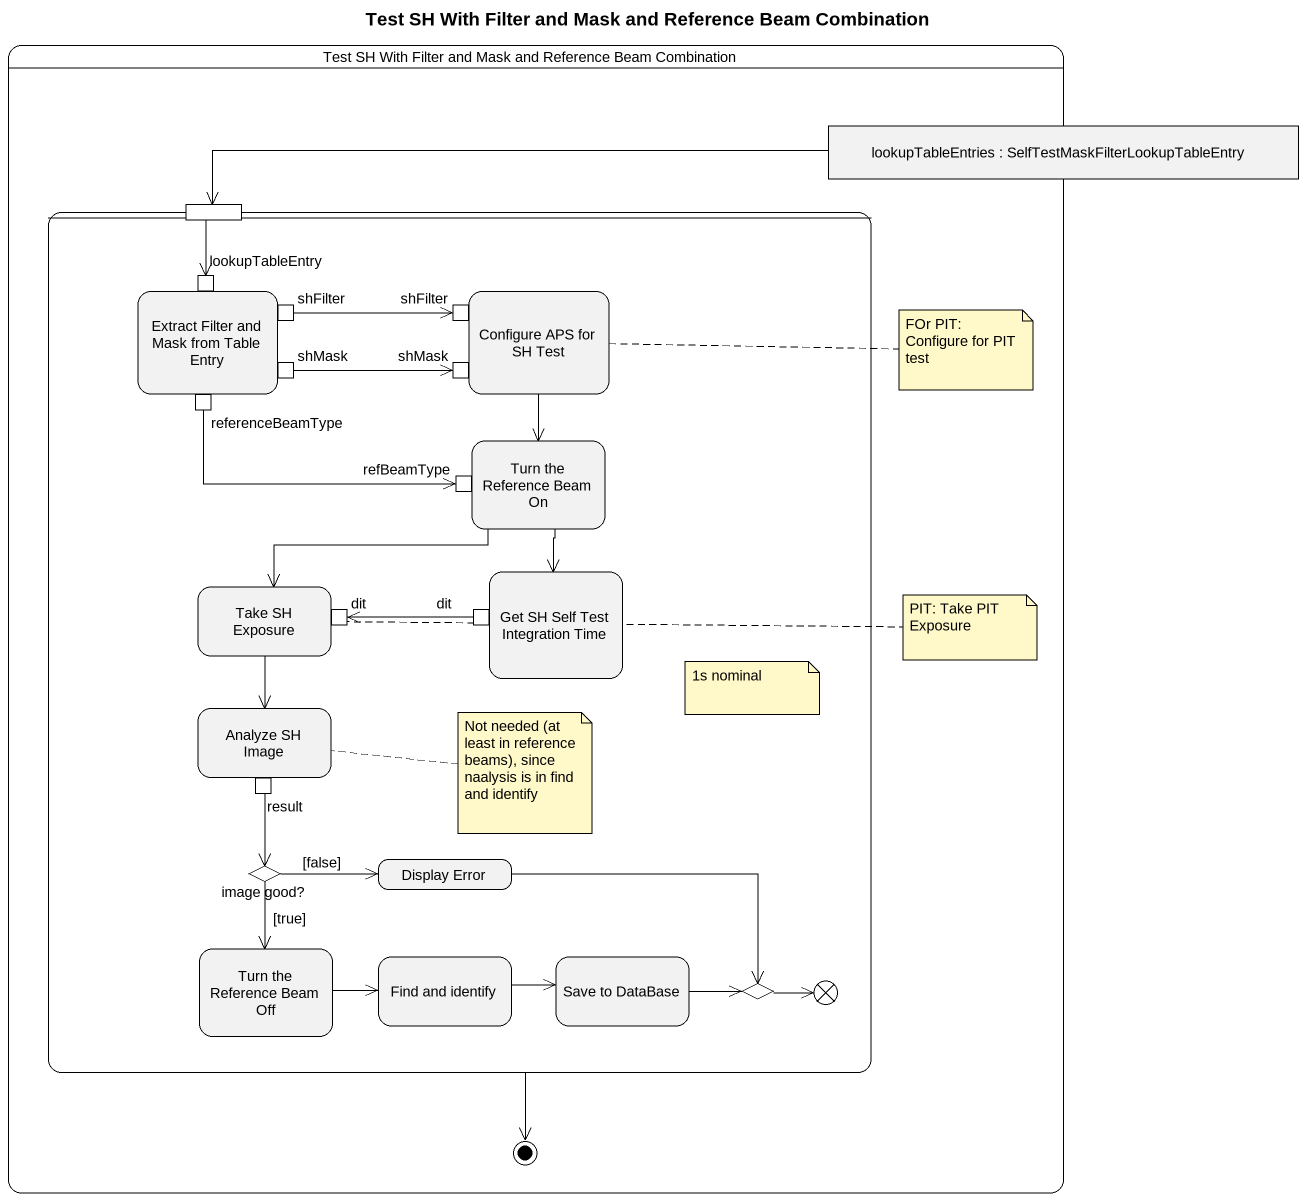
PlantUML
@startuml
title Test SH With Filter and Mask and Reference Beam Combination
hide empty description
state "Test SH With Filter and Mask and Reference Beam Combination" as Test_SH_With_Filter_and {
  state "lookupTableEntries : SelfTestMaskFilterLookupTableEntry" as lookupTableEntries <<object>>
  state " " as state1 {
    state pin1 <<inputPin>>
    state "Extract Filter and Mask from Table Entry" as Extract_Filter_and_Mask {
      state lookupTableEntry <<inputPin>>
      state shFilter <<outputPin>>
      state shMask <<outputPin>>
      state referenceBeamType <<outputPin>>
    }
    state "Configure APS for SH Test" as Configure_APS_for_SH_Test {
      state "shFilter" as shFilter_2 <<inputPin>>
      state "shMask" as shMask_2 <<inputPin>>
    }
    state "Turn the Reference Beam On" as Turn_the_Reference_Beam_On {
      state refBeamType <<inputPin>>
    }
    state "Take SH Exposure" as Take_SH_Exposure {
      state dit <<inputPin>>
    }
    state "Get SH Self Test Integration Time" as Get_SH_Self_Test {
      state "dit" as dit_2 <<outputPin>>
    }
    state "Analyze SH Image" as Analyze_SH_Image {
      state result <<outputPin>>
    }
    state "image good?" as image_good <<choice>>
    state "Display Error" as Display_Error
    state "Turn the Reference Beam Off" as Turn_the_Reference_Beam_Off
    state "Find and identify" as Find_and_identify
    state "Save to DataBase" as Save_to_DataBase
    state choice1 <<choice>>
    state flowfinal1 <<end>>
  }
  state1 --> [*]
}
lookupTableEntries -left-> pin1
pin1 --> lookupTableEntry
shFilter -right-> shFilter_2
Configure_APS_for_SH_Test --> Turn_the_Reference_Beam_On
shMask -right-> shMask_2
referenceBeamType -right-> refBeamType
Turn_the_Reference_Beam_On -left-> Take_SH_Exposure
Turn_the_Reference_Beam_On --> Get_SH_Self_Test
Take_SH_Exposure --> Analyze_SH_Image
dit_2 -left-> dit
result --> image_good
image_good -right-> Display_Error : [false]
image_good --> Turn_the_Reference_Beam_Off : [true]
Display_Error -right-> choice1
Turn_the_Reference_Beam_Off -right-> Find_and_identify
Find_and_identify -right-> Save_to_DataBase
Save_to_DataBase -right-> choice1
choice1 -right-> flowfinal1
note right of Configure_APS_for_SH_Test : FOr PIT: Configure for PIT test
note right of Take_SH_Exposure : PIT: Take PIT Exposure
note as N3
  1s nominal
end note
note right of Analyze_SH_Image : Not needed (at least in reference beams), since naalysis is in find and identify
@enduml
